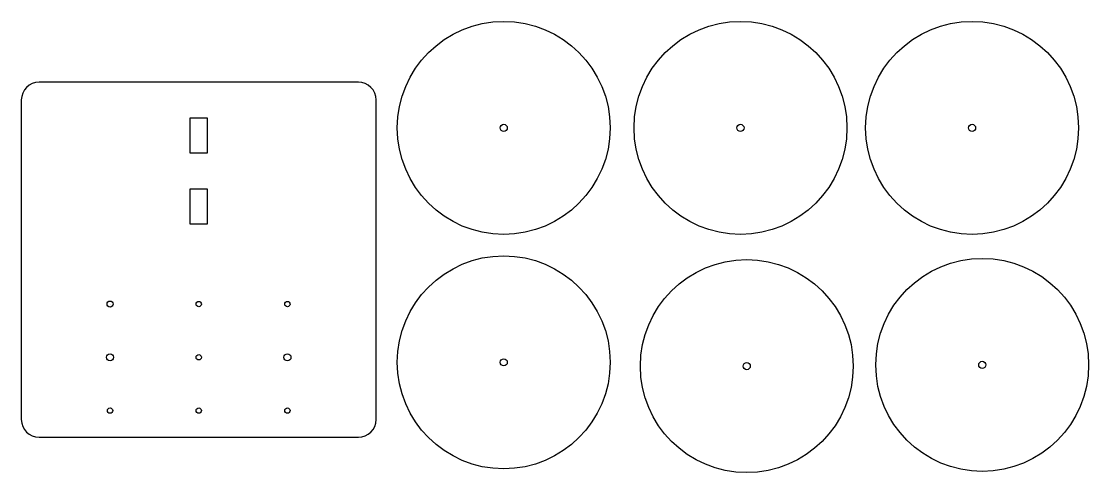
# Model space of a CAD drawing. Header units: inches. Extents: x 47 to 348, y 73 to 200.
import ezdxf

# ---------------------------------------------------------------- set-up
doc = ezdxf.new("R2010")
doc.units = ezdxf.units.IN
doc.header["$MEASUREMENT"] = 0

msp = doc.modelspace()

# ---------------------------------------------------------------- linework, layer by layer
for p, q in [((142.15, 183.18), (52.15, 183.18)), ((47.15, 178.18), (47.15, 88.18)), ((147.15, 88.18), (147.15, 178.18)), ((94.78, 173.18), (99.53, 173.18)), ((94.78, 163.18), (94.78, 173.18)), ((99.53, 173.18), (99.53, 163.18)), ((99.53, 163.18), (94.78, 163.18)), ((94.78, 153.18), (99.53, 153.18)), ((94.78, 143.18), (94.78, 153.18)), ((99.53, 153.18), (99.53, 143.18)), ((99.53, 143.18), (94.78, 143.18)), ((72.15, 120.68), (72.15, 120.68)), ((52.15, 83.18), (142.15, 83.18))]:
    msp.add_line(p, q)
for centre, radius in [((183.13, 170.31), 30), ((249.86, 170.31), 30), ((315.15, 170.31), 30), ((183.13, 170.31), 1), ((249.86, 170.31), 1), ((315.15, 170.31), 1), ((183.13, 104.27), 30), ((251.64, 103.2), 30), ((318.01, 103.55), 30), ((72.15, 120.68), 0.85), ((97.15, 120.68), 0.75), ((122.15, 120.68), 0.75), ((72.15, 105.68), 1), ((97.15, 105.68), 0.75), ((122.15, 105.68), 1), ((183.13, 104.27), 1), ((251.64, 103.2), 1), ((318.01, 103.55), 1), ((72.15, 90.68), 0.75), ((97.15, 90.68), 0.75), ((122.15, 90.68), 0.75)]:
    msp.add_circle(centre, radius)
for centre, start, end in [((52.15, 178.18), 90, 180), ((142.15, 178.18), 0, 90), ((52.15, 88.18), 180, 270), ((142.15, 88.18), 270, 0)]:
    msp.add_arc(centre, 5, start, end)

doc.saveas('drawing.dxf')
